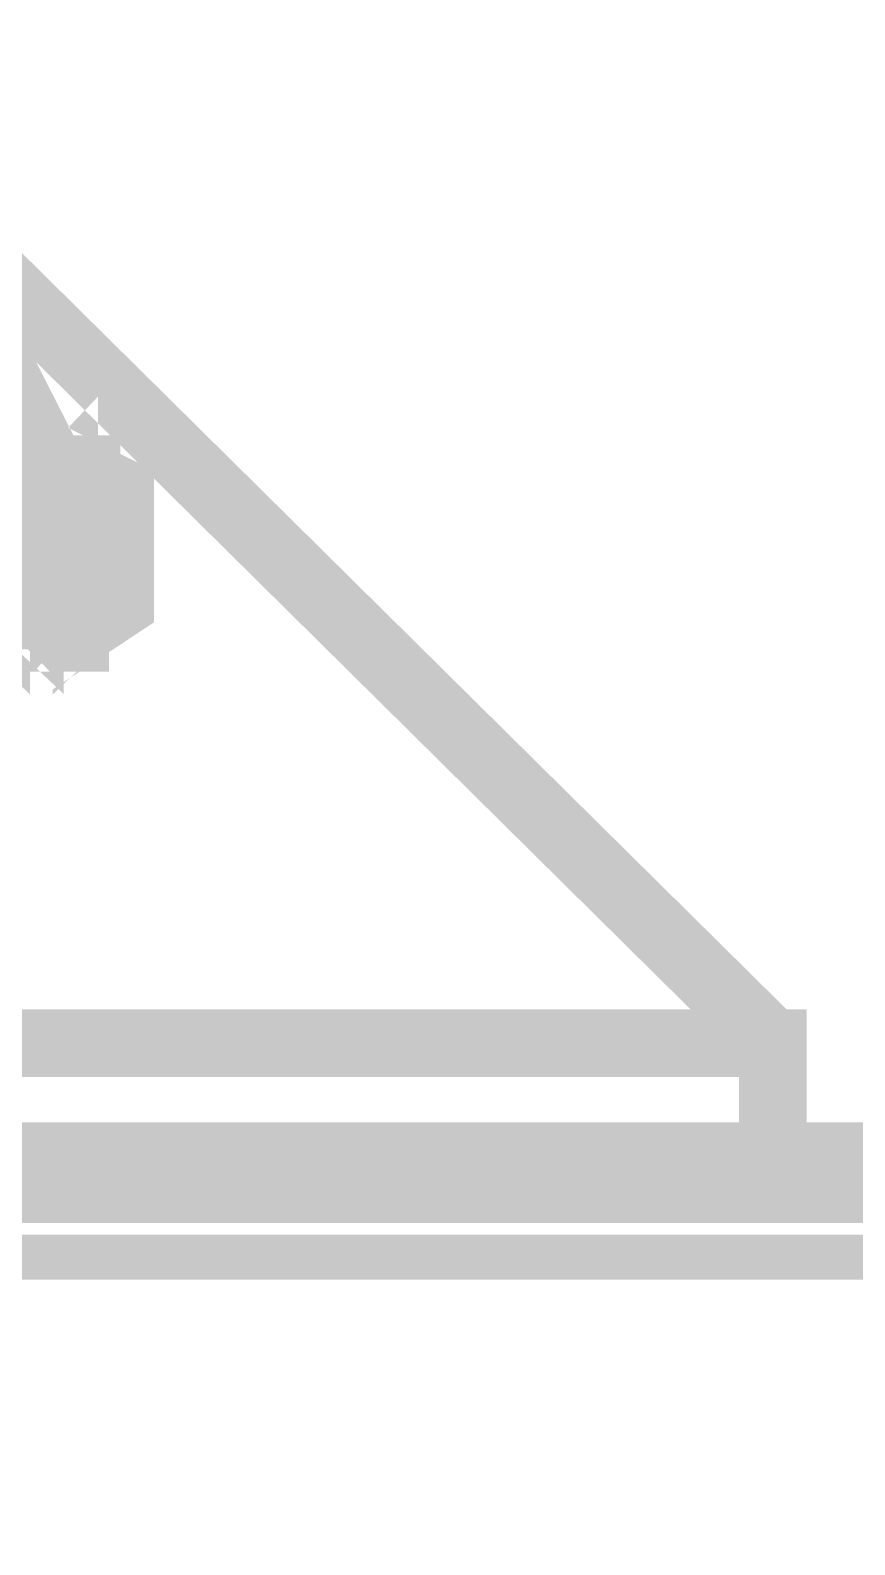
# Model space of a CAD drawing. Extents: x 0.1 to 11.6, y 0.3 to 16.2.
# Drawn here: x 7.5333 to 7.6555, y 13.7207 to 13.945 of the extents above; entities that cross this region are included whole.
import ezdxf

# ---------------------------------------------------------------- set-up
doc = ezdxf.new("R2010")
doc.units = 0
doc.header["$MEASUREMENT"] = 0

msp = doc.modelspace()

# ---------------------------------------------------------------- linework, layer by layer
at = {"color": 0}
for points, const_width in [([(7.47999, 13.7783), (7.47999, 13.94), (7.49669, 13.94), (7.49669, 13.795), (7.64333, 13.795), (7.64333, 13.7783)], 0.01), ([(7.49669, 13.94), (7.64333, 13.795)], 0.01), ([(7.53999, 13.855), (7.53836, 13.8567), (7.53836, 13.86), (7.53836, 13.8633), (7.53836, 13.8683), (7.53836, 13.8717), (7.53836, 13.8767), (7.53668, 13.88), (7.53668, 13.8767), (7.53668, 13.8717), (7.53668, 13.8683), (7.53836, 13.8633), (7.53836, 13.86), (7.53836, 13.8567), (7.53836, 13.855)], 0.01), ([(7.53668, 13.8783), (7.535, 13.88), (7.53331, 13.88), (7.53168, 13.88), (7.53168, 13.8783), (7.53, 13.88), (7.52832, 13.88), (7.52832, 13.8767), (7.53, 13.8717), (7.53, 13.8683), (7.53, 13.8633), (7.53, 13.86), (7.53, 13.8567), (7.53, 13.855), (7.53168, 13.855), (7.53331, 13.8567), (7.53331, 13.8583), (7.535, 13.8567), (7.535, 13.855)], 0.01), ([(7.53668, 13.855), (7.53668, 13.8567), (7.535, 13.86), (7.535, 13.8633), (7.535, 13.8683), (7.535, 13.8717), (7.535, 13.8767), (7.535, 13.88), (7.53331, 13.88), (7.53331, 13.8767), (7.53331, 13.8717), (7.535, 13.8683), (7.535, 13.8633), (7.535, 13.86), (7.535, 13.8567), (7.535, 13.855), (7.53668, 13.855), (7.53668, 13.8567), (7.53668, 13.8583), (7.53668, 13.8567), (7.53836, 13.855), (7.53999, 13.855), (7.53999, 13.8567), (7.54167, 13.8583), (7.54167, 13.8567), (7.54665, 13.86), (7.54665, 13.8633), (7.54665, 13.865), (7.54665, 13.8666), (7.54665, 13.87), (7.54665, 13.8733), (7.54665, 13.875), (7.54665, 13.8767), (7.54335, 13.8783), (7.53999, 13.88), (7.53836, 13.8783), (7.53836, 13.88), (7.53668, 13.88), (7.53668, 13.8783), (7.53668, 13.8767), (7.53668, 13.875), (7.53668, 13.8717), (7.53668, 13.8683), (7.53668, 13.8633), (7.53668, 13.86), (7.53668, 13.8583)], 0.01), ([(7.53168, 13.855), (7.53168, 13.8567), (7.53168, 13.86), (7.53, 13.8633), (7.53, 13.8683), (7.53, 13.8717), (7.53, 13.8767), (7.53, 13.88)], 0.01), ([(7.53331, 13.88), (7.535, 13.88)], 0.01), ([(7.53668, 13.88), (7.53836, 13.88)], 0.01), ([(7.54167, 13.8567), (7.54167, 13.8583), (7.54167, 13.86), (7.54167, 13.8617), (7.54167, 13.8666), (7.54167, 13.87), (7.54167, 13.8733), (7.54167, 13.8783), (7.54167, 13.88), (7.53999, 13.88)], 0.01), ([(7.52333, 13.8783), (7.52333, 13.8767), (7.52333, 13.875), (7.52501, 13.8717), (7.52501, 13.8683), (7.52501, 13.8633), (7.52501, 13.86), (7.52501, 13.8583), (7.52669, 13.8567), (7.52669, 13.855), (7.52832, 13.8567), (7.52832, 13.8583), (7.53, 13.8567), (7.53, 13.855)], 0.01), ([(7.53331, 13.8583), (7.53331, 13.86), (7.53331, 13.8633), (7.53168, 13.8683), (7.53168, 13.8717), (7.53168, 13.875), (7.53168, 13.8767), (7.53168, 13.8783)], 0.01), ([(7.53168, 13.8533), (7.53168, 13.855), (7.53168, 13.8583), (7.53168, 13.8617), (7.53331, 13.8666), (7.53331, 13.8717), (7.53331, 13.8767), (7.53331, 13.8783), (7.53331, 13.88)], 0.00667), ([(7.535, 13.88), (7.535, 13.8783), (7.53331, 13.8767), (7.53331, 13.8717), (7.53331, 13.8666), (7.53331, 13.8633), (7.53331, 13.86), (7.53331, 13.8583), (7.53331, 13.855)], 0.00667), ([(7.535, 13.8533), (7.53668, 13.855), (7.53668, 13.8583), (7.53668, 13.8617), (7.53668, 13.8666), (7.53668, 13.8717), (7.53668, 13.8767), (7.53668, 13.8783), (7.53836, 13.88)], 0.00667), ([(7.53836, 13.88), (7.53836, 13.8783), (7.53836, 13.8767), (7.53836, 13.8717), (7.53836, 13.8666), (7.53668, 13.8633), (7.53668, 13.86), (7.53668, 13.8583), (7.53668, 13.855)], 0.00667), ([(7.54167, 13.8583), (7.54167, 13.86), (7.53999, 13.86), (7.53999, 13.8633), (7.53999, 13.8683), (7.53999, 13.8717), (7.53999, 13.875), (7.53999, 13.8767), (7.53836, 13.8783)], 0.01), ([(7.54335, 13.8783), (7.54497, 13.8783)], 0.01), ([(7.53999, 13.8533), (7.53999, 13.855), (7.53999, 13.8583), (7.53999, 13.8617), (7.53999, 13.8666), (7.54167, 13.8717), (7.54167, 13.8767), (7.54167, 13.8783)], 0.00667), ([(7.53999, 13.855), (7.54167, 13.8583), (7.54167, 13.86), (7.54167, 13.8633), (7.54167, 13.8666), (7.54167, 13.8717), (7.54335, 13.875), (7.54335, 13.8767), (7.54335, 13.8783), (7.54335, 13.8767)], 0.00667), ([(7.54167, 13.8783), (7.54167, 13.8767), (7.54167, 13.875), (7.54167, 13.8733), (7.54167, 13.8717), (7.54167, 13.8683), (7.54167, 13.8666), (7.54167, 13.865), (7.54167, 13.8633)], 0.00667), ([(7.53168, 13.8767), (7.53168, 13.8733), (7.53168, 13.8717), (7.53168, 13.8666), (7.53, 13.8633), (7.53, 13.86), (7.53, 13.8583)], 0.00667), ([(7.53168, 13.8767), (7.53331, 13.8767)], 0.00667), ([(7.53168, 13.8767), (7.53331, 13.8767)], 0.00667), ([(7.53668, 13.8767), (7.535, 13.8733), (7.535, 13.8717), (7.535, 13.8666), (7.535, 13.8633), (7.535, 13.86), (7.535, 13.8583)], 0.00667), ([(7.53668, 13.8767), (7.53836, 13.8767)], 0.00667), ([(7.53668, 13.8767), (7.53836, 13.8767)], 0.00667), ([(7.53999, 13.8767), (7.53999, 13.8733), (7.53999, 13.8717), (7.53836, 13.8666), (7.53836, 13.8633), (7.53836, 13.86), (7.53836, 13.8583)], 0.00667), ([(7.53999, 13.8767), (7.54167, 13.8767)], 0.00667), ([(7.53999, 13.8767), (7.54167, 13.8767)], 0.00667), ([(7.54497, 13.8767), (7.54335, 13.8767), (7.54335, 13.8733), (7.54335, 13.8717), (7.54335, 13.8666), (7.54335, 13.8633), (7.54335, 13.86), (7.54167, 13.8583)], 0.00667), ([(7.54497, 13.8767), (7.54335, 13.875), (7.54335, 13.8733), (7.54335, 13.87), (7.54335, 13.8666), (7.54335, 13.8633), (7.54335, 13.86), (7.54335, 13.8583), (7.54335, 13.8567)], 0.00667), ([(7.54497, 13.8767), (7.54665, 13.8767)], 0.00667), ([(7.53, 13.8567), (7.53168, 13.8567)], 0.00667), ([(7.53, 13.8567), (7.53168, 13.8567)], 0.00667), ([(7.53331, 13.8567), (7.535, 13.8567)], 0.00667), ([(7.53331, 13.8567), (7.535, 13.8567)], 0.00667), ([(7.53836, 13.8567), (7.53999, 13.8567)], 0.00667), ([(7.53836, 13.8567), (7.53999, 13.8567)], 0.00667), ([(7.54167, 13.8567), (7.54335, 13.8567)], 0.00667), ([(7.54167, 13.8567), (7.54335, 13.8567)], 0.00667), ([(9.14501, 13.7783), (5.29167, 13.7783), (5.285, 13.7783), (5.285, 13.6983), (5.285, 13.13), (5.29167, 13.13), (5.29167, 13.0483), (9.14501, 13.0483)], 0.01), ([(9.14833, 13.7717), (5.51335, 13.7717), (5.50999, 13.7717), (5.29167, 13.7717), (5.29335, 13.7717), (5.29497, 13.77)], 0.00667), ([(9.65332, 13.7633), (5.85499, 13.7633)], 0.00667)]:
    msp.add_lwpolyline(points, dxfattribs=dict(at, const_width=const_width))
at = {"color": 0, "const_width": 0.01}
msp.add_lwpolyline([(7.54335, 13.8767), (7.54335, 13.8783), (7.54335, 13.8767)], close=True, dxfattribs=at)

doc.saveas('drawing.dxf')
